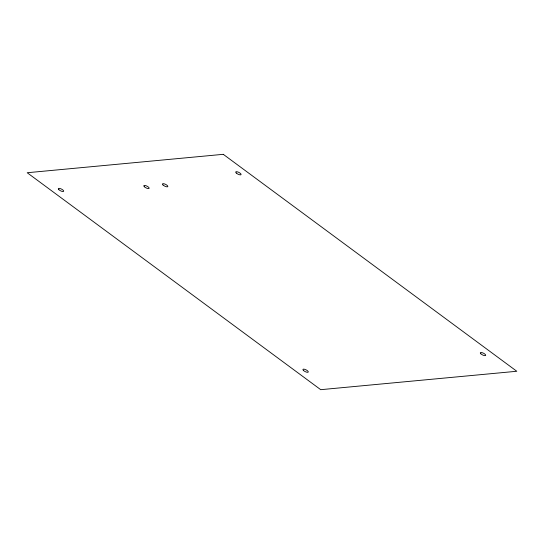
<?xml version="1.0" encoding="UTF-8"?>
<svg xmlns="http://www.w3.org/2000/svg" width="544" height="544" viewBox="0 0 544 544"><rect width="100%" height="100%" fill="white"/><g stroke="black" fill="none" stroke-linecap="round" stroke-linejoin="round"><path stroke-width="0.82" d="M223.271 154.319L27.2 172.734L320.729 389.681L516.8 371.266L223.271 154.319M236.259 173.012A2.972 0.979 26.5 0 0 240.883 174.767A2.972 0.979 26.5 0 0 238.034 172.047A2.972 0.979 26.5 0 0 236.259 173.012M480.869 353.804A2.972 0.979 26.5 0 0 485.493 355.552A2.972 0.979 26.5 0 0 482.644 352.838A2.972 0.979 26.5 0 0 480.869 353.804M303.477 370.464A2.972 0.979 26.5 0 0 308.094 372.212A2.972 0.979 26.5 0 0 305.252 369.498A2.972 0.979 26.5 0 0 303.477 370.464M58.868 189.679A2.972 0.979 26.5 0 0 63.485 191.427A2.972 0.979 26.5 0 0 60.642 188.714A2.972 0.979 26.5 0 0 58.868 189.679M163.016 184.987A2.972 0.979 26.5 0 0 167.64 186.742A2.972 0.979 26.5 0 0 164.791 184.022A2.972 0.979 26.5 0 0 163.016 184.987M144.344 186.742A2.972 0.979 26.5 0 0 148.961 188.489A2.972 0.979 26.5 0 0 146.118 185.776A2.972 0.979 26.5 0 0 144.344 186.742"/></g></svg>
